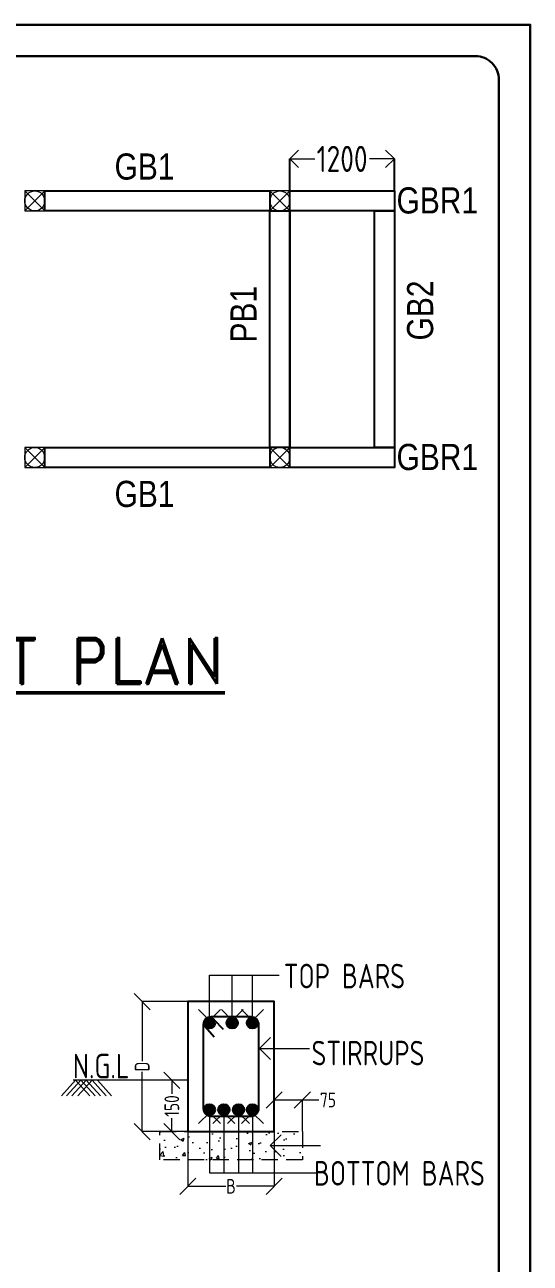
# Model space of a CAD drawing. Header units: inches. Extents: x -605 to 2991212, y -2872845 to 0.
# Drawn here: x 2324240 to 2330045, y -2798956 to -2784738 of the extents above; entities that cross this region are included whole.
import ezdxf
from ezdxf.enums import TextEntityAlignment as Align

# ---------------------------------------------------------------- set-up
doc = ezdxf.new("R2010")
doc.units = ezdxf.units.IN
doc.header["$LTSCALE"] = 600
doc.header["$MEASUREMENT"] = 0
doc.linetypes.add('CONTINOUS', pattern=[0])
doc.linetypes.add('HIDDEN', pattern=[0.375, 0.25, -0.125])
for name, color, linetype, lineweight in [('DIM', 251, 'Continuous', 0), ('PV_TEXT_ROMANS', 7, 'Continuous', 0), ('rDIMension', 1, 'Continuous', 18), ('rPCC DASH', 9, 'HIDDEN', 15), ('rRCC 1', 3, 'Continuous', 25), ('rRCC 2', 40, 'Continuous', 15), ('rREINF 1', 1, 'Continuous', 25), ('rREINF 2', 4, 'Continuous', 25), ('rSHEET', 2, 'Continuous', 30), ('rTEXT 3', 255, 'Continuous', 20), ('TEXT6', 6, 'Continuous', 50)]:
    doc.layers.add(name, color=color, linetype=linetype, lineweight=lineweight)
doc.layers.add('rFOUNDATION', color=7, linetype='CONTINOUS', lineweight=15, true_color=0xd26722)
doc.layers.add('SnT-ROAD', color=25, linetype='Continuous')
doc.styles.add('DIM', font='geniso.shx', dxfattribs={"width": 0.85})
doc.styles.add('J.P', font='ARIALN.TTF')
doc.styles.add('ROMAND', font='romand.shx')
doc.dimstyles.new('ST-100', dxfattribs={"dimscale": 100, "dimtxt": 2.5, "dimasz": 2, "dimexe": 0.18, "dimexo": 0.0625, "dimgap": 0.2, "dimtad": 0, "dimdec": 0, "dimzin": 0, "dimdsep": 46, "dimtxsty": 'DIM', "dimblk": 'OPEN90', "dimcen": 0.09, "dimclrd": 256, "dimclrt": 7, "dimadec": 0, "dimazin": 0, "dimtfac": 1, "dimtdec": 0, "dimtofl": 0, "dimtmove": 0, "dimatfit": 3, "dimldrblk": 'OPEN90', "dimfxl": 1, "dimtolj": 1, "dimtzin": 0, "dimlwd": -1, "dimarcsym": 0})
doc.dimstyles.new('ST-50', dxfattribs={"dimscale": 100, "dimtxt": 2.5, "dimasz": 2, "dimexe": 0.18, "dimexo": 0.0625, "dimgap": 0.2, "dimtad": 0, "dimdec": 0, "dimlfac": 0.5, "dimzin": 0, "dimdsep": 46, "dimtxsty": 'DIM', "dimblk": 'OPEN90', "dimcen": 0.09, "dimclrd": 256, "dimclrt": 7, "dimadec": 0, "dimazin": 0, "dimtfac": 1, "dimtdec": 0, "dimtofl": 0, "dimtmove": 0, "dimatfit": 3, "dimldrblk": 'OPEN90', "dimfxl": 1, "dimtolj": 1, "dimtzin": 0, "dimlwd": -1, "dimarcsym": 0})

# ---------------------------------------------------------------- blocks, each defined once
blk = doc.blocks.new('_Open90')
at = {"color": 0, "linetype": 'ByBlock', "lineweight": -2}
for p, q in [((0, 0), (-1, 0)), ((-0.5, 0.5), (0, 0)), ((0, 0), (-0.5, -0.5))]:
    blk.add_line(p, q, dxfattribs=at)
blk = doc.blocks.new('_Oblique')
at = {"color": 0, "lineweight": -2}
blk.add_line((-0.5, -0.5), (0.5, 0.5), dxfattribs=at)
blk = doc.blocks.new('*D2596')
at = {"layer": 'Defpoints', "color": 0}
for p in [(1440087, -842587), (1439828, -842877), (1440087, -842877)]:
    blk.add_point(p, dxfattribs=at)
at = {"layer": 'rDIMension', "color": 0, "lineweight": -2}
for p, q in [((1439828, -842877), (1439828, -842587)), ((1440087, -842877), (1440087, -842587))]:
    blk.add_line(p, q, dxfattribs=at)
at = {"layer": 'rDIMension'}
for p, q in [((1439828, -842587), (1440087, -842587)), ((1440087, -842587), (1440239, -842587))]:
    blk.add_line(p, q, dxfattribs=at)
at = {"layer": 'rDIMension', "xscale": 149.45, "yscale": 149.45, "zscale": 149.45, "rotation": 180}
blk.add_blockref('_Oblique', (1439828, -842587), dxfattribs=at)
at = {"layer": 'rDIMension', "xscale": 149.45, "yscale": 149.45, "zscale": 149.45}
blk.add_blockref('_Oblique', (1440087, -842587), dxfattribs=at)
at = {"layer": 'rDIMension', "color": 7, "insert": (1440322, -842587), "char_height": 135, "attachment_point": 5, "style": 'DIM'}
blk.add_mtext('\\A1;75', dxfattribs=at)
blk = doc.blocks.new('*D2597')
at = {"layer": 'Defpoints', "color": 0}
for p in [(1438889, -842406), (1439036, -842406), (1439115, -842877)]:
    blk.add_point(p, dxfattribs=at)
at = {"layer": 'rDIMension', "color": 0, "lineweight": -2}
for p, q in [((1439036, -842406), (1438889, -842406)), ((1439115, -842877), (1438889, -842877))]:
    blk.add_line(p, q, dxfattribs=at)
at = {"layer": 'rDIMension'}
for p, q in [((1438889, -842406), (1438889, -842530)), ((1438889, -842877), (1438889, -842753))]:
    blk.add_line(p, q, dxfattribs=at)
at = {"layer": 'rDIMension', "xscale": 149.45, "yscale": 149.45, "zscale": 149.45}
for p, rotation in [((1438889, -842406), 90), ((1438889, -842877), 270)]:
    blk.add_blockref('_Oblique', p, dxfattribs=dict(at, rotation=rotation))
at = {"layer": 'rDIMension', "color": 7, "insert": (1438889, -842642), "char_height": 135, "attachment_point": 5, "rotation": 90, "style": 'DIM'}
blk.add_mtext('\\A1;150', dxfattribs=at)
blk = doc.blocks.new('*D2598')
at = {"layer": 'Defpoints', "color": 0}
for p in [(1439036, -842877), (1439828, -842877), (1439828, -843379)]:
    blk.add_point(p, dxfattribs=at)
at = {"layer": 'rDIMension', "color": 0, "lineweight": -2}
for p, q in [((1439036, -842877), (1439036, -843379)), ((1439828, -842877), (1439828, -843379))]:
    blk.add_line(p, q, dxfattribs=at)
at = {"layer": 'rDIMension'}
for p, q in [((1439036, -843379), (1439384, -843379)), ((1439828, -843379), (1439481, -843379))]:
    blk.add_line(p, q, dxfattribs=at)
at = {"layer": 'rDIMension', "xscale": 149.45, "yscale": 149.45, "zscale": 149.45, "rotation": 180}
blk.add_blockref('_Oblique', (1439036, -843379), dxfattribs=at)
at = {"layer": 'rDIMension', "xscale": 149.45, "yscale": 149.45, "zscale": 149.45}
blk.add_blockref('_Oblique', (1439828, -843379), dxfattribs=at)
at = {"layer": 'rDIMension', "color": 7, "insert": (1439432, -843379), "char_height": 135, "attachment_point": 5, "style": 'DIM'}
blk.add_mtext('\\A1;B', dxfattribs=at)
blk = doc.blocks.new('*D2599')
at = {"layer": 'Defpoints', "color": 0}
for p in [(1439036, -841685), (1438617, -842877), (1439036, -842877)]:
    blk.add_point(p, dxfattribs=at)
at = {"layer": 'rDIMension', "color": 0, "lineweight": -2}
for p, q in [((1439036, -841685), (1438617, -841685)), ((1439036, -842877), (1438617, -842877))]:
    blk.add_line(p, q, dxfattribs=at)
at = {"layer": 'rDIMension'}
for p, q in [((1438617, -841685), (1438617, -842232)), ((1438617, -842877), (1438617, -842329))]:
    blk.add_line(p, q, dxfattribs=at)
at = {"layer": 'rDIMension', "xscale": 149.45, "yscale": 149.45, "zscale": 149.45}
for p, rotation in [((1438617, -841685), 90), ((1438617, -842877), 270)]:
    blk.add_blockref('_Oblique', p, dxfattribs=dict(at, rotation=rotation))
at = {"layer": 'rDIMension', "color": 7, "insert": (1438617, -842281), "char_height": 135, "attachment_point": 5, "rotation": 90, "style": 'DIM'}
blk.add_mtext('\\A1;D', dxfattribs=at)
blk = doc.blocks.new('*D2096')
at = {"layer": 'Defpoints', "color": 0}
for p in [(2327285, -2786278), (2327285, -2786645), (2328485, -2786645)]:
    blk.add_point(p, dxfattribs=at)
at = {"layer": 'rDIMension', "color": 0, "linetype": 'ByBlock', "lineweight": -2}
for p, q in [((2327285, -2786645), (2327285, -2786278)), ((2328485, -2786645), (2328485, -2786278))]:
    blk.add_line(p, q, dxfattribs=at)
at = {"layer": 'rDIMension'}
for p, q in [((2327485, -2786278), (2327572, -2786278)), ((2328285, -2786278), (2328199, -2786278))]:
    blk.add_line(p, q, dxfattribs=at)
at = {"layer": 'rDIMension', "xscale": 200, "yscale": 200, "zscale": 200, "rotation": 180}
blk.add_blockref('_Open90', (2327285, -2786278), dxfattribs=at)
at = {"layer": 'rDIMension', "xscale": 200, "yscale": 200, "zscale": 200}
blk.add_blockref('_Open90', (2328485, -2786278), dxfattribs=at)
at = {"layer": 'rDIMension', "color": 7, "insert": (2327885, -2786278), "char_height": 300, "attachment_point": 5, "style": 'DIM'}
blk.add_mtext('\\A1;1200', dxfattribs=at)
blk = doc.blocks.new('TYPGB')
at = {"layer": 'rPCC DASH'}
h = blk.add_hatch(dxfattribs=at)
h.set_pattern_fill('AR-CONC', color=256, scale=43.135369)
h.set_pattern_definition([(50, (1253093.47, -884100.1), (309.39283, -27.06836), [32.35153, -355.8668]), (355, (1253093.47, -884100.1), (-59.8509, 324.46085), [25.8812, -284.69344]), (100.45144, (1253119.26, -884102.36), (249.54193, 297.3925), [27.49457, -302.44024]), (46.1842, (1253093.47, -884013.83), (460.3585, -71.39735), [48.5273, -533.8002]), (96.63564, (1253131.84, -884019.8), (403.1699, 420.1897), [41.2419, -453.6606]), (351.18416, (1253093.47, -884013.83), (403.1699, 420.1897), [38.8218, -427.0402]), (21, (1253136.6, -884035.4), (257.47806, -173.67114), [32.35153, -355.8668]), (326, (1253136.6, -884035.4), (104.95497, 312.79615), [25.8812, -284.69344]), (71.45144, (1253158.06, -884049.87), (362.433, 139.125), [27.49457, -302.44024]), (37.5, (1253093.47, -884100.1), (5.2452, 143.59499), [0, -281.2426, 0, -289.00697, 0, -285.77182]), (7.5, (1253093.47, -884100.1), (113.47602, 170.13095), [0, -164.77711, 0, -274.7723, 0, -108.9168]), (327.5, (1252997.28, -884100.1), (230.26628, -9.72913), [0, -107.83842, 0, -336.45588, 0, -446.45107]), (317.5, (1252954.15, -884100.1), (251.5595, 43.18065), [0, -140.18995, 0, -223.4412, 0, -317.04496])])
h.paths.add_polyline_path([(1440087.3, -842876.8), (1438777.5, -842876.8), (1438777.5, -843135.6), (1440087.3, -843135.6)])
at = {"layer": 'rREINF 2'}
h = blk.add_hatch(color=256, dxfattribs=at)
h.dxf.hatch_style = 1
h.paths.add_polyline_path([(1439286.2, -841880, 1), (1439182.7, -841880, 1)])
h = blk.add_hatch(color=256, dxfattribs=at)
h.dxf.hatch_style = 1
h.paths.add_polyline_path([(1439495.1, -841880, 1), (1439391.6, -841880, 1)])
h = blk.add_hatch(color=256, dxfattribs=at)
h.dxf.hatch_style = 1
h.paths.add_polyline_path([(1439680.5, -841880, 1), (1439577, -841880, 1)])
h = blk.add_hatch(color=256, dxfattribs=at)
h.dxf.hatch_style = 1
h.paths.add_polyline_path([(1439286.2, -842676.5, 1), (1439182.7, -842676.5, 1)])
h = blk.add_hatch(color=256, dxfattribs=at)
h.dxf.hatch_style = 1
h.paths.add_polyline_path([(1439418.4, -842676.5, 1), (1439314.9, -842676.5, 1)])
h = blk.add_hatch(color=256, dxfattribs=at)
h.dxf.hatch_style = 1
h.paths.add_polyline_path([(1439553, -842676.5, 1), (1439449.5, -842676.5, 1)])
h = blk.add_hatch(color=256, dxfattribs=at)
h.dxf.hatch_style = 1
h.paths.add_polyline_path([(1439680.5, -842676.5, 1), (1439577, -842676.5, 1)])
at = {"layer": 'rDIMension'}
blk.add_line((1439036.3, -842406.3), (1437982.7, -842406.3), dxfattribs=at)
at = {"layer": 'rPCC DASH'}
blk.add_lwpolyline([(1438777.5, -842876.8), (1440087.3, -842876.8), (1440087.3, -843135.6), (1438777.5, -843135.6)], close=True, dxfattribs=at)
at = {"layer": 'rRCC 1'}
blk.add_lwpolyline([(1439036.3, -842876.8), (1439828.5, -842876.8), (1439828.5, -841684.7), (1439036.3, -841684.7)], close=True, dxfattribs=at)
at = {"layer": 'rREINF 1'}
for p, q in [((1439275.3, -841848.1), (1439359, -841936.1)), ((1439193.6, -841911.8), (1439277.4, -842008))]:
    blk.add_line(p, q, dxfattribs=at)
blk.add_lwpolyline([(1439248.1, -842735.7), (1439616.7, -842735.7, 0.4142136), (1439687.3, -842665.1), (1439687.3, -841896.5, 0.4142136), (1439616.7, -841825.9), (1439248.1, -841825.9, 0.4142136), (1439177.5, -841896.5), (1439177.5, -842665.1, 0.4142136)], format="xyb", close=True, dxfattribs=at)
at = {"layer": 'rREINF 2'}
for centre in [(1439234.4, -841880), (1439443.4, -841880), (1439628.7, -841880), (1439234.4, -842676.5), (1439366.6, -842676.5), (1439501.3, -842676.5), (1439628.7, -842676.5)]:
    blk.add_circle(centre, 51.8, dxfattribs=at)
at = {"layer": 'rTEXT 3'}
blk.add_line((1438005.9, -842406.3), (1438136.4, -842548.5), dxfattribs=at)
for points in [[(1438336.3, -842548.5), (1438205.8, -842406.3), (1438005.9, -842406.3), (1437875.3, -842548.5)], [(1438184.7, -842548.5), (1438054.2, -842406.3), (1437923.7, -842548.5)], [(1438233.1, -842548.5), (1438102.5, -842406.3), (1437972, -842548.5)], [(1438288, -842548.5), (1438157.5, -842406.3), (1438026.9, -842548.5)]]:
    blk.add_lwpolyline(points, dxfattribs=at)
at = {"layer": 'rDIMension', "color": 7, "style": 'DIM', "width": 0.85}
for s, p in [('TOP BARS', (1439916.1, -841562.8)), ('BOTTOM BARS', (1440192.7, -843371.9))]:
    blk.add_text(s, height=225, dxfattribs=at).set_placement(p)
at = {"layer": 'rDIMension', "color": 7, "char_height": 225, "style": 'DIM'}
for s, insert, attachment_point in [('\\A1;STIRRUPS', (1440171, -842044.4), 1), ('\\A1;N.G.L', (1438499.5, -842276.3), 6)]:
    blk.add_mtext(s, dxfattribs=dict(at, insert=insert, attachment_point=attachment_point))
at = {"layer": 'rDIMension', "linetype": 'ByBlock'}
for base, p1, p2, text, picture, middle in [((1438617.4, -842876.8), (1439036.3, -841684.7), (1439036.3, -842876.8), 'D', '*D2599', (1438617.4, -842280.8)), ((1438889.1, -842406.3), (1439115, -842876.8), (1439036.3, -842406.3), '150', '*D2597', (1438889.1, -842641.5))]:
    dim = blk.add_linear_dim(base=base, p1=p1, p2=p2, angle=90, text=text, dimstyle='ST-100', override={"dimtxt": 1.35, "dimasz": 1.4945, "dimexe": 0, "dimexo": 0, "dimblk": 'Oblique', "dimldrblk": 'Oblique', "dimfxl": 3, "dimtfillclr": 256, "dimarcsym": 1}, dxfattribs=at)
    dim.commit()
    dim.dimension.update_dxf_attribs({"geometry": picture, "text_midpoint": middle})
dim = blk.add_linear_dim(base=(1440087.3, -842587.3), p1=(1439828.5, -842876.8), p2=(1440087.3, -842876.8), text='75', dimstyle='ST-100', override={"dimtxt": 1.35, "dimasz": 1.4945, "dimexe": 0, "dimexo": 0, "dimblk": 'Oblique', "dimldrblk": 'Oblique', "dimfxl": 3, "dimtfillclr": 256, "dimarcsym": 1}, dxfattribs=at)
dim.commit()
dim.dimension.update_dxf_attribs({"geometry": '*D2596', "text_midpoint": (1440322.2, -842587.3), "dimtype": 160})
dim = blk.add_linear_dim(base=(1439828.5, -843378.6), p1=(1439036.3, -842876.8), p2=(1439828.5, -842876.8), text='B', dimstyle='ST-100', override={"dimtxt": 1.35, "dimasz": 1.4945, "dimexe": 0, "dimexo": 0, "dimblk": 'Oblique', "dimldrblk": 'Oblique', "dimfxl": 3, "dimtfillclr": 256, "dimarcsym": 1}, dxfattribs=at)
dim.commit()
dim.dimension.update_dxf_attribs({"geometry": '*D2598', "text_midpoint": (1439432.4, -843378.6)})
at = {"layer": 'rDIMension'}
for points in [[(1439234.4, -841857.3), (1439234.4, -841443.1), (1439856.7, -841443.1)], [(1439443.4, -841857.3), (1439443.4, -841443.1), (1439847.3, -841443.1)], [(1439628.7, -841857.3), (1439628.7, -841443.1), (1439874, -841443.1)], [(1439693.7, -842115.3), (1440153.8, -842115.3)], [(1439234.4, -842704.3), (1439234.4, -843255.4), (1440213.5, -843255.4)], [(1439366.6, -842704.3), (1439366.6, -843255.4), (1439951.4, -843255.4)], [(1439501.3, -842704.3), (1439501.3, -843255.4), (1440086, -843255.4)], [(1439628.7, -842704.3), (1439628.7, -843255.4), (1440213.5, -843255.4)], [(1439791.7, -843005.9), (1440251.9, -843005.9)]]:
    blk.add_leader(points, dimstyle='ST-50', dxfattribs=at)

msp = doc.modelspace()

# ---------------------------------------------------------------- linework, layer by layer
at = {"color": 1}
for points in [[(2324470.4, -2786645.7), (2327055.4, -2786645.7), (2327055.4, -2786875.3), (2324470.4, -2786875.3)], [(2327285.4, -2786645.3), (2328485.4, -2786645.3), (2328485.4, -2789820.3), (2327285.4, -2789820.3)], [(2327285.4, -2786645.3), (2328485.4, -2786645.3), (2328485.4, -2786875.3), (2327285.4, -2786875.3)], [(2327055.4, -2786875.3), (2327285.4, -2786875.3), (2327285.4, -2789590.3), (2327055.4, -2789590.3)], [(2328255.4, -2786875.3), (2328485.4, -2786875.3), (2328485.4, -2789590.3), (2328255.4, -2789590.3)], [(2324470.4, -2789590.3), (2327055.4, -2789590.3), (2327055.4, -2789820.3), (2324470.4, -2789820.3)], [(2327285.4, -2789590.3), (2328485.4, -2789590.3), (2328485.4, -2789820.3), (2327285.4, -2789820.3)]]:
    msp.add_lwpolyline(points, close=True, dxfattribs=at)
msp.add_lwpolyline([(2327285.4, -2786645.3), (2328485.4, -2786645.3), (2328485.4, -2789820.3), (2327285.4, -2789820.3)], dxfattribs=at)
at = {"layer": 'DIM', "color": 3, "linetype": 'ByBlock'}
for centre in [(2324355.4, -2786760.7), (2327170.4, -2786760.3), (2324355.4, -2789705.3), (2327170.4, -2789705.3)]:
    msp.add_circle(centre, 115, dxfattribs=at)
at = {"layer": 'rRCC 2', "color": 6}
for p, q in [((2324470.4, -2786645.7), (2324240.4, -2786875.7)), ((2324470.4, -2786875.7), (2324240.4, -2786645.7)), ((2327285.4, -2786645.3), (2327055.4, -2786875.3)), ((2327285.4, -2786875.3), (2327055.4, -2786645.3)), ((2324470.4, -2789590.3), (2324240.4, -2789820.3)), ((2324470.4, -2789820.3), (2324240.4, -2789590.3)), ((2327285.4, -2789590.3), (2327055.4, -2789820.3)), ((2327285.4, -2789820.3), (2327055.4, -2789590.3))]:
    msp.add_line(p, q, dxfattribs=at)
for points in [[(2324470.4, -2786645.7), (2324240.4, -2786645.7), (2324240.4, -2786875.7), (2324470.4, -2786875.7)], [(2327285.4, -2786645.3), (2327055.4, -2786645.3), (2327055.4, -2786875.3), (2327285.4, -2786875.3)], [(2324470.4, -2789590.3), (2324240.4, -2789590.3), (2324240.4, -2789820.3), (2324470.4, -2789820.3)], [(2327285.4, -2789590.3), (2327055.4, -2789590.3), (2327055.4, -2789820.3), (2327285.4, -2789820.3)]]:
    msp.add_lwpolyline(points, close=True, dxfattribs=at)
at = {"layer": 'rSHEET'}
msp.add_lwpolyline([(2330045.3, -2822569.3), (2330045.3, -2784738.2), (2303296, -2784738.2), (2303296, -2822569.3)], close=True, dxfattribs=at)
msp.add_lwpolyline([(2329685.7, -2821938.8), (2329685.7, -2785368.7, 0.4142136), (2329415.4, -2785098.5), (2303925.8, -2785098.5, 0.4142136), (2303655.6, -2785368.7), (2303655.6, -2821938.8, 0.4142136), (2303925.8, -2822209), (2329415.4, -2822209, 0.4142136)], format="xyb", close=True, dxfattribs=at)
at = {"layer": 'SnT-ROAD', "color": 0, "linetype": 'ByBlock'}
msp.add_lwpolyline([(2327285.4, -2789590.3), (2327055.4, -2789590.3)], dxfattribs=at)

# ---------------------------------------------------------------- block references
at = {"layer": 'rFOUNDATION', "linetype": 'ByBlock', "xscale": 1.251577802839254, "yscale": 1.251577802839254, "zscale": 1.251577802839254}
msp.add_blockref('TYPGB', (525047.7, -1742518.2), dxfattribs=at)

# ---------------------------------------------------------------- texts
at = {"layer": 'PV_TEXT_ROMANS', "char_height": 300, "width": 2396.759, "attachment_point": 1, "style": 'J.P'}
for s, insert in [('\\pxqc;GB1', (2324417, -2786215.7)), ('\\pxqc;GBR1', (2327779.6, -2786604.7)), ('\\pxqc;GBR1', (2327779.6, -2789549.7)), ('\\pxqc;GB1', (2324417, -2789973.9))]:
    msp.add_mtext(s, dxfattribs=dict(at, insert=insert))
at = {"layer": 'PV_TEXT_ROMANS', "char_height": 300, "width": 2396.759, "attachment_point": 1, "rotation": 90, "style": 'J.P'}
for s, insert in [('\\pxqc;GB2', (2328630.6, -2789216.8)), ('\\pxqc;PB1', (2326602.5, -2789259.2))]:
    msp.add_mtext(s, dxfattribs=dict(at, insert=insert))
at = {"layer": 'TEXT6', "style": 'ROMAND'}
msp.add_text('%%UGB LAYOUT PLAN', height=525, dxfattribs=at).set_placement((2323510.3, -2792041.4), align=Align.MIDDLE)

# ---------------------------------------------------------------- dimensions: what is measured, and where the dimension line sits
at = {"layer": 'rDIMension', "color": 1, "linetype": 'ByBlock'}
dim = msp.add_linear_dim(base=(2327285.4, -2786278), p1=(2328485.4, -2786645.3), p2=(2327285.4, -2786645.3), dimstyle='ST-100', override={"dimtxt": 3, "dimexe": 0, "dimexo": 0, "dimblk": 'Open90', "dimtmove": 1, "dimfxl": 1.25, "dimtfillclr": 256, "dimarcsym": 2}, dxfattribs=at)
dim.commit()
dim.dimension.update_dxf_attribs({"geometry": '*D2096', "text_midpoint": (2327885.4, -2786278)})

doc.saveas('drawing.dxf')
